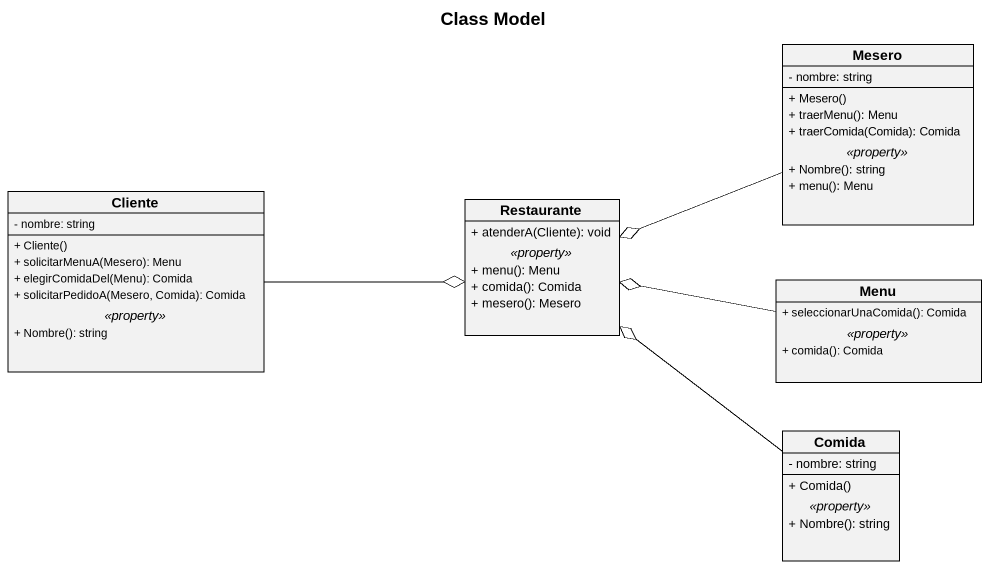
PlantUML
@startuml
title Class Model
hide circle
hide empty members
skinparam classAttributeIconSize 0
class Mesero {
  - nombre: string
  --
  + Mesero()
  + traerMenu(): Menu
  + traerComida(Comida): Comida
  .. <<property>> ..
  + Nombre(): string
  + menu(): Menu
}
class Cliente {
  - nombre: string
  --
  + Cliente()
  + solicitarMenuA(Mesero): Menu
  + elegirComidaDel(Menu): Comida
  + solicitarPedidoA(Mesero, Comida): Comida
  .. <<property>> ..
  + Nombre(): string
}
class Restaurante {
  + atenderA(Cliente): void
  .. <<property>> ..
  + menu(): Menu
  + comida(): Comida
  + mesero(): Mesero
}
class Menu {
  + seleccionarUnaComida(): Comida
  .. <<property>> ..
  + comida(): Comida
}
class Comida {
  - nombre: string
  --
  + Comida()
  .. <<property>> ..
  + Nombre(): string
}
Mesero -left-o Restaurante
Cliente -right-o Restaurante
Menu -left-o Restaurante
Comida -up-o Restaurante
@enduml
